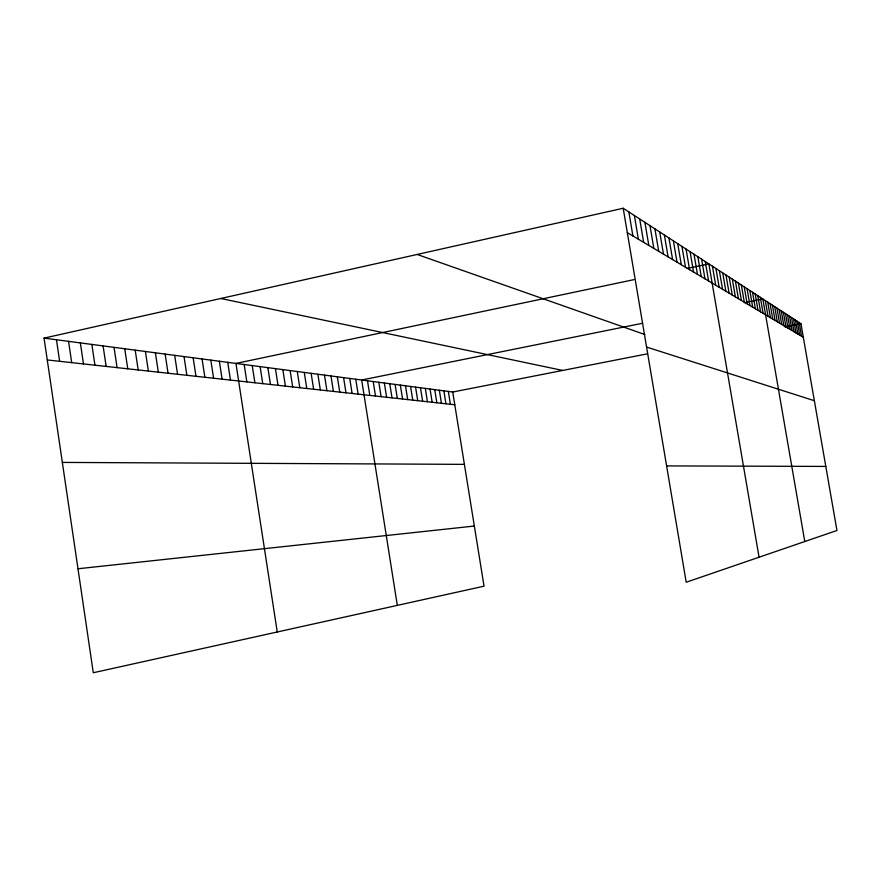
<?xml version="1.0" encoding="UTF-8"?>
<svg xmlns="http://www.w3.org/2000/svg" width="881" height="881" viewBox="0 0 881 881"><rect width="100%" height="100%" fill="white"/><g stroke="black" fill="none" stroke-linecap="round" stroke-linejoin="round"><path stroke-width="1.32" d="M44.05 338.117L452.724 392.023L484.043 586.173L93.287 672.743L44.05 338.117L623.197 208.257L800.95 323.701L836.95 530.483L686.2 582.242L623.197 208.257M633.935 279.651L235.943 363.424L277.251 631.985M687.246 268.441L708.853 263.893L759.059 557.221M642.579 323.261L361.673 380.008L397.32 605.379M744.412 302.69L762.847 298.956L804.782 541.518M452.724 392.023L647.601 353.788M784.905 326.851L800.95 323.701M77.98 568.763L474.341 526.045M666.598 465.906L825.794 466.423M62.342 462.415L464.397 464.364M47.266 359.955L454.783 404.753M220.812 298.483L562.695 370.449M646.577 347.048L814.363 400.723M417.154 254.455L644.793 334.516M627.305 232.639L803.318 337.258M799.133 322.523L801.512 336.19M797.283 321.323L799.684 335.099M795.4 320.1L797.823 333.987M793.484 318.856L795.928 332.864M791.545 317.589L794.001 331.719M789.563 316.301L792.041 330.551M787.548 315.002L790.048 329.373M785.5 313.669L788.021 328.161M783.418 312.315L785.951 326.939M781.293 310.938L783.859 325.684M779.134 309.528L781.711 324.417M776.932 308.108L779.542 323.129M774.696 306.654L777.317 321.807M772.417 305.167L775.06 320.464M770.093 303.659L772.758 319.098M767.725 302.117L770.423 317.7M765.314 300.553L768.034 316.279M760.347 297.326L763.111 313.361M757.792 295.675L760.589 311.863M755.182 293.979L758.001 310.321M752.528 292.25L755.38 308.757M749.819 290.488L752.693 307.161M747.055 288.693L749.951 305.542M744.225 286.865L747.154 303.879M741.339 284.992L744.302 302.183M738.399 283.076L741.395 300.454M735.393 281.127L738.421 298.681M732.331 279.134L735.382 296.875M729.193 277.097L732.276 295.025M725.988 275.015L729.105 293.142M722.717 272.89L725.856 291.215M719.359 270.72L722.541 289.243M715.934 268.496L719.149 287.228M712.432 266.216L715.68 285.169M705.274 261.558L708.588 280.951M701.606 259.179L704.965 278.792M697.862 256.745L701.254 276.59M694.019 254.257L697.455 274.332M690.098 251.702L693.556 272.02M686.068 249.092L689.57 269.652M681.949 246.416L685.495 267.218M677.72 243.674L681.31 264.729M673.392 240.854L677.015 262.186M668.943 237.969L672.61 259.565M664.384 235.007L668.095 256.889M659.715 231.978L663.47 254.135M654.913 228.851L658.713 251.305M649.98 225.657L653.834 248.398M644.914 222.364L648.812 245.425M639.705 218.984L643.659 242.352M634.364 215.504L638.362 239.203M628.858 211.936L632.91 235.965M448.33 391.439L450.4 404.269M443.87 390.856L445.951 403.773M439.333 390.25L441.436 403.278M434.729 389.644L436.844 402.782M430.049 389.028L432.175 402.265M425.303 388.4L427.439 401.747M420.468 387.761L422.627 401.218M415.568 387.122L417.737 400.679M410.568 386.462L412.76 400.128M405.502 385.79L407.705 399.578M400.348 385.107L402.562 399.005M395.095 384.424L397.331 398.432M389.765 383.72L392.012 397.849M384.347 383.004L386.605 397.254M378.819 382.277L381.11 396.648M373.203 381.528L375.504 396.032M367.498 380.779L369.811 395.415M355.759 379.226L358.115 394.126M349.735 378.434L352.103 393.466M343.59 377.63L345.98 392.794M337.346 376.804L339.747 392.111M330.981 375.967L333.403 391.406M324.483 375.108L326.939 390.701M317.876 374.238L320.343 389.975M311.147 373.346L313.625 389.237M304.275 372.443L306.786 388.488M297.271 371.518L299.804 387.717M290.135 370.571L292.69 386.935M282.856 369.613L285.422 386.131M275.434 368.632L278.022 385.316M267.857 367.641L270.467 384.49M260.126 366.617L262.758 383.642M252.23 365.571L254.884 382.783M244.169 364.514L246.845 381.891M227.739 362.344L230.459 380.096M219.369 361.243L222.111 379.182M210.812 360.109L213.587 378.235M202.068 358.963L204.866 377.277M193.148 357.785L195.967 376.308M184.019 356.585L186.871 375.306M174.691 355.351L177.566 374.282M165.154 354.096L168.051 373.236M155.397 352.807L158.327 372.167M145.42 351.486L148.371 371.077M135.2 350.142L138.185 369.954M124.75 348.766L127.756 368.809M114.045 347.356L117.085 367.63M103.088 345.903L106.149 366.43M91.855 344.427L94.95 365.197M80.347 342.907L83.475 363.941M68.553 341.354L71.702 362.642M56.461 339.758L59.644 361.32"/></g></svg>
